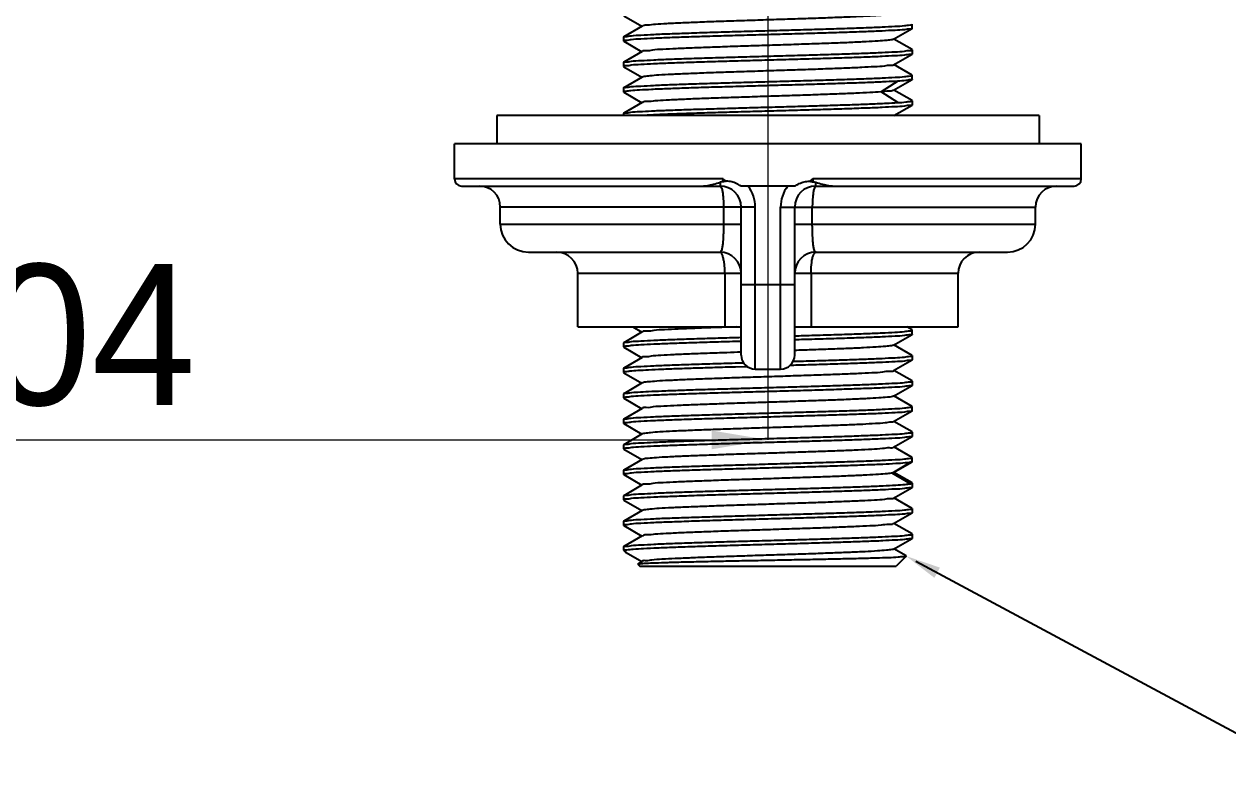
# Model space of a CAD drawing. Header units: millimetres. Extents: x 1091 to 1735, y 843 to 1297.
# Drawn here: x 1236 to 1321.4, y 1047 to 1101.2 of the extents above; entities that cross this region are included whole.
import ezdxf

# ---------------------------------------------------------------- set-up
doc = ezdxf.new("R2010")
doc.units = ezdxf.units.MM
doc.styles.add('Daelim Dimension', font='\x7f\x7f\x7f\x7f.TTF')
doc.dimstyles.new('DEFAULT', dxfattribs={"dimscale": 2, "dimtxt": 2, "dimasz": 2, "dimexe": 0, "dimexo": 2, "dimgap": 1, "dimtad": 1, "dimdec": 1, "dimzin": 9, "dimdsep": 46, "dimtxsty": 'Daelim Dimension', "dimcen": 0.5, "dimclrd": 252, "dimclre": 252, "dimclrt": 3, "dimadec": 1, "dimazin": 0, "dimtfac": 1, "dimtdec": 1, "dimtix": 1, "dimtmove": 0, "dimatfit": 3, "dimfxl": 0, "dimtolj": 1, "dimtzin": 1, "dimlwd": 9, "dimlwe": 9, "dimarcsym": 0})

# ---------------------------------------------------------------- blocks, each defined once
blk = doc.blocks.new('*D3')
at = {"color": 5, "lineweight": 9}
for p, q in [((1185.243, 1138.133), (1185.243, 1071.663)), ((1288.77, 1102.692), (1288.77, 1071.663)), ((1189.243, 1071.663), (1284.77, 1071.663))]:
    blk.add_line(p, q, dxfattribs=at)
at = {"color": 5}
for points in [[(1189.243, 1072.329), (1189.243, 1070.996), (1185.243, 1071.663)], [(1284.77, 1072.329), (1284.77, 1070.996), (1288.77, 1071.663)]]:
    blk.add_solid(points, dxfattribs=at)
at = {"layer": 'Defpoints', "color": 0}
for p in [(1185.243, 1142.133), (1288.77, 1106.692), (1288.77, 1071.663)]:
    blk.add_point(p, dxfattribs=at)
at = {"color": 7, "insert": (1237.007, 1079.07), "char_height": 10, "attachment_point": 5, "style": 'Daelim Dimension'}
blk.add_mtext('\\A1;104', dxfattribs=at)

msp = doc.modelspace()

# ---------------------------------------------------------------- linework, layer by layer
at = {"color": 9, "linetype": 'Continuous'}
for p, q in [((1278.533, 1101.775), (1279.824, 1101.029)), ((1279.852, 1101.045), (1278.533, 1100.282)), ((1299.02, 1101.173), (1299.008, 1101.187)), ((1299.02, 1100.884), (1299.02, 1101.173)), ((1278.52, 1100.268), (1278.533, 1100.282)), ((1278.52, 1100.268), (1278.52, 1099.979)), ((1297.688, 1100.107), (1299.008, 1100.87)), ((1299.008, 1099.377), (1297.716, 1100.123)), ((1299.02, 1100.884), (1299.008, 1100.87)), ((1278.52, 1099.979), (1278.532, 1099.965)), ((1278.532, 1099.965), (1279.824, 1099.218)), ((1279.852, 1099.234), (1278.532, 1098.472)), ((1299.02, 1099.363), (1299.008, 1099.377)), ((1299.02, 1099.363), (1299.02, 1099.074)), ((1278.52, 1098.458), (1278.532, 1098.472)), ((1278.52, 1098.458), (1278.52, 1098.169)), ((1297.689, 1098.298), (1299.008, 1099.06)), ((1299.02, 1099.074), (1299.008, 1099.06)), ((1278.52, 1098.169), (1278.532, 1098.155)), ((1278.532, 1098.156), (1279.824, 1097.409)), ((1299.008, 1097.567), (1297.717, 1098.314)), ((1299.02, 1097.553), (1299.008, 1097.567)), ((1299.02, 1097.264), (1299.02, 1097.553)), ((1278.52, 1096.648), (1278.533, 1096.662)), ((1279.852, 1097.425), (1278.533, 1096.662)), ((1297.983, 1097.134), (1296.799, 1096.373)), ((1297.688, 1096.487), (1299.008, 1097.25)), ((1299.02, 1097.264), (1299.008, 1097.25)), ((1278.52, 1096.648), (1278.52, 1096.359)), ((1278.52, 1096.359), (1278.532, 1096.345)), ((1278.532, 1096.346), (1279.824, 1095.599)), ((1297.983, 1095.612), (1296.799, 1096.373)), ((1299.008, 1095.757), (1297.716, 1096.503)), ((1279.852, 1095.615), (1278.533, 1094.852)), ((1297.708, 1094.689), (1299.008, 1095.44)), ((1299.02, 1095.743), (1299.008, 1095.757)), ((1299.02, 1095.454), (1299.008, 1095.44)), ((1299.02, 1095.743), (1299.02, 1095.454)), ((1278.52, 1094.838), (1278.533, 1094.852)), ((1278.52, 1094.838), (1278.52, 1094.689)), ((1279.167, 1079.689), (1279.824, 1079.309)), ((1286.548, 1079.689), (1285.711, 1079.66)), ((1299.008, 1079.467), (1298.625, 1079.689)), ((1279.852, 1079.325), (1278.533, 1078.562)), ((1297.688, 1078.387), (1299.008, 1079.15)), ((1299.02, 1079.453), (1299.008, 1079.467)), ((1299.02, 1079.164), (1299.008, 1079.15)), ((1299.02, 1079.164), (1299.02, 1079.453)), ((1278.52, 1078.548), (1278.533, 1078.562)), ((1278.52, 1078.548), (1278.52, 1078.259)), ((1278.52, 1078.259), (1278.533, 1078.245)), ((1278.533, 1078.245), (1279.824, 1077.498)), ((1299.008, 1077.657), (1297.716, 1078.403)), ((1279.852, 1077.514), (1278.532, 1076.752)), ((1297.689, 1076.578), (1299.008, 1077.34)), ((1299.02, 1077.643), (1299.008, 1077.657)), ((1299.02, 1077.354), (1299.008, 1077.34)), ((1299.02, 1077.643), (1299.02, 1077.354)), ((1278.52, 1076.738), (1278.532, 1076.752)), ((1278.52, 1076.738), (1278.52, 1076.449)), ((1278.52, 1076.449), (1278.533, 1076.435)), ((1278.533, 1076.435), (1279.824, 1075.688)), ((1287.321, 1076.861), (1286.465, 1076.836)), ((1287.87, 1076.689), (1289.67, 1076.689)), ((1299.008, 1075.847), (1297.717, 1076.594)), ((1279.852, 1075.705), (1278.532, 1074.941)), ((1297.689, 1074.768), (1299.008, 1075.53)), ((1299.02, 1075.833), (1299.008, 1075.847)), ((1299.02, 1075.544), (1299.008, 1075.53)), ((1299.02, 1075.833), (1299.02, 1075.544)), ((1278.52, 1074.928), (1278.532, 1074.942)), ((1278.52, 1074.928), (1278.52, 1074.639)), ((1278.52, 1074.639), (1278.532, 1074.625)), ((1278.532, 1074.626), (1279.824, 1073.879)), ((1299.008, 1074.037), (1297.717, 1074.784)), ((1279.852, 1073.895), (1278.533, 1073.132)), ((1297.688, 1072.957), (1299.008, 1073.72)), ((1299.02, 1074.023), (1299.008, 1074.037)), ((1299.02, 1073.734), (1299.008, 1073.72)), ((1299.02, 1073.734), (1299.02, 1074.023)), ((1278.52, 1073.118), (1278.533, 1073.132)), ((1278.52, 1073.118), (1278.52, 1072.829)), ((1278.52, 1072.829), (1278.533, 1072.815)), ((1278.533, 1072.815), (1279.824, 1072.068)), ((1299.008, 1072.227), (1297.716, 1072.974)), ((1279.852, 1072.085), (1278.532, 1071.322)), ((1297.689, 1071.148), (1299.008, 1071.91)), ((1299.02, 1072.213), (1299.008, 1072.227)), ((1299.02, 1071.924), (1299.008, 1071.91)), ((1299.02, 1072.213), (1299.02, 1071.924)), ((1278.52, 1071.308), (1278.532, 1071.322)), ((1278.52, 1071.308), (1278.52, 1071.019)), ((1278.52, 1071.019), (1278.532, 1071.005)), ((1299.008, 1070.417), (1297.717, 1071.163)), ((1278.532, 1071.006), (1279.824, 1070.259)), ((1279.852, 1070.275), (1278.532, 1069.512)), ((1299.02, 1070.403), (1299.008, 1070.417)), ((1299.02, 1070.114), (1299.02, 1070.403)), ((1278.52, 1069.498), (1278.532, 1069.512)), ((1278.52, 1069.498), (1278.52, 1069.209)), ((1297.601, 1069.31), (1298.903, 1070.071)), ((1297.689, 1069.338), (1297.601, 1069.31)), ((1298.903, 1068.549), (1297.601, 1069.31)), ((1297.688, 1069.337), (1299.008, 1070.101)), ((1299.008, 1068.607), (1297.716, 1069.354)), ((1299.02, 1070.114), (1299.008, 1070.1)), ((1278.52, 1069.209), (1278.532, 1069.195)), ((1278.532, 1069.195), (1279.824, 1068.449)), ((1279.852, 1068.465), (1278.533, 1067.702)), ((1299.02, 1068.593), (1299.008, 1068.607)), ((1299.02, 1068.593), (1299.02, 1068.304)), ((1278.52, 1067.688), (1278.533, 1067.702)), ((1278.52, 1067.688), (1278.52, 1067.399)), ((1297.689, 1067.528), (1299.008, 1068.29)), ((1299.02, 1068.304), (1299.008, 1068.29)), ((1278.52, 1067.399), (1278.533, 1067.385)), ((1278.533, 1067.385), (1279.824, 1066.639)), ((1299.008, 1066.797), (1297.716, 1067.544)), ((1299.02, 1066.783), (1299.008, 1066.797)), ((1299.02, 1066.783), (1299.02, 1066.494)), ((1278.52, 1065.878), (1278.532, 1065.892)), ((1279.852, 1066.655), (1278.532, 1065.892)), ((1297.689, 1065.717), (1299.008, 1066.48)), ((1299.02, 1066.494), (1299.008, 1066.48)), ((1278.52, 1065.878), (1278.52, 1065.589)), ((1278.52, 1065.589), (1278.532, 1065.575)), ((1278.532, 1065.576), (1279.824, 1064.829)), ((1299.008, 1064.987), (1297.717, 1065.733)), ((1279.852, 1064.844), (1278.532, 1064.082)), ((1297.688, 1063.907), (1299.008, 1064.67)), ((1299.02, 1064.973), (1299.008, 1064.987)), ((1299.02, 1064.684), (1299.008, 1064.67)), ((1299.02, 1064.973), (1299.02, 1064.684)), ((1278.52, 1064.068), (1278.532, 1064.082)), ((1278.52, 1064.068), (1278.52, 1063.839)), ((1278.737, 1063.839), (1278.52, 1063.839)), ((1278.52, 1063.839), (1278.661, 1063.698)), ((1278.661, 1063.698), (1278.707, 1063.664)), ((1278.707, 1063.664), (1279.824, 1063.018)), ((1298.588, 1063.419), (1297.717, 1063.924)), ((1298.592, 1063.41), (1297.87, 1062.689)), ((1298.592, 1063.41), (1298.588, 1063.419)), ((1279.523, 1062.836), (1279.526, 1062.846)), ((1279.523, 1062.836), (1279.67, 1062.689)), ((1279.852, 1063.035), (1279.526, 1062.846)), ((1279.67, 1062.689), (1297.87, 1062.689))]:
    msp.add_line(p, q, dxfattribs=at)
at = {"color": 7, "linetype": 'Continuous'}
for p, q in [((1308.02, 1094.689), (1269.52, 1094.689)), ((1269.52, 1094.689), (1269.52, 1092.689)), ((1308.02, 1094.689), (1308.02, 1092.689)), ((1266.52, 1090.189), (1266.52, 1092.689)), ((1311.02, 1092.689), (1266.521, 1092.689)), ((1311.02, 1090.189), (1311.02, 1092.689)), ((1285.585, 1090.188), (1266.52, 1090.189)), ((1285.37, 1089.956), (1285.37, 1089.689)), ((1311.02, 1090.189), (1291.955, 1090.189)), ((1292.17, 1089.689), (1292.17, 1089.956)), ((1267.02, 1089.689), (1285.37, 1089.689)), ((1290.67, 1089.689), (1286.87, 1089.689)), ((1286.87, 1089.689), (1286.87, 1089.666)), ((1290.67, 1089.666), (1290.67, 1089.689)), ((1292.17, 1089.689), (1310.52, 1089.689)), ((1287.87, 1088.189), (1269.77, 1088.189)), ((1269.77, 1086.989), (1269.77, 1088.189)), ((1285.619, 1088.189), (1285.619, 1086.989)), ((1286.87, 1077.689), (1286.87, 1088.189)), ((1287.87, 1076.689), (1287.87, 1088.189)), ((1289.67, 1088.189), (1307.77, 1088.189)), ((1289.67, 1076.689), (1289.67, 1088.189)), ((1290.67, 1077.689), (1290.67, 1088.189)), ((1291.922, 1086.989), (1291.922, 1088.189)), ((1307.77, 1086.989), (1307.77, 1088.189)), ((1269.77, 1086.989), (1286.87, 1086.989)), ((1290.67, 1086.989), (1307.77, 1086.989)), ((1271.771, 1084.989), (1285.37, 1084.989)), ((1292.17, 1084.989), (1305.77, 1084.989)), ((1275.27, 1083.489), (1286.87, 1083.489)), ((1275.27, 1079.689), (1275.27, 1083.489)), ((1285.71, 1083.489), (1285.71, 1079.689)), ((1290.67, 1083.489), (1302.27, 1083.489)), ((1291.83, 1083.489), (1291.83, 1079.689)), ((1302.27, 1079.689), (1302.27, 1083.489)), ((1286.87, 1082.689), (1290.67, 1082.689)), ((1275.27, 1079.689), (1286.87, 1079.689)), ((1290.67, 1079.689), (1302.27, 1079.689))]:
    msp.add_line(p, q, dxfattribs=at)
at = {"color": 5, "ltscale": 25.4}
msp.add_lwpolyline([(1299.263, 1063.042), (1329.131, 1047.022), (1406.907, 1047.022)], dxfattribs=at)
at = {"color": 9, "linetype": 'Continuous'}
for centre, radius, start, end in [((1278.566, 1099.979), 0.0459, 176.77744, 180.02436), ((1298.974, 1099.363), 0.0459, 356.7803, 0.02487), ((1278.566, 1098.169), 0.0458, 176.77247, 180.02443), ((1298.981, 1095.743), 0.0394, 356.13444, 0.034), ((1278.566, 1078.259), 0.0459, 176.72621, 180.02513), ((1287.87, 1077.689), 1, 180, 270), ((1289.67, 1077.689), 1, 270, 0), ((1298.974, 1077.643), 0.0459, 356.75013, 0.02539), ((1298.975, 1075.833), 0.0454, 356.77777, 0.02432), ((1278.566, 1074.639), 0.0458, 176.82836, 180.0236), ((1278.566, 1072.829), 0.046, 176.6771, 180.02588), ((1298.974, 1072.213), 0.0462, 356.71003, 0.02606), ((1278.567, 1071.019), 0.0464, 176.89144, 180.02277), ((1278.566, 1067.399), 0.0459, 176.67027, 180.02597), ((1298.974, 1066.783), 0.0459, 356.77286, 0.02493), ((1278.566, 1065.589), 0.046, 176.81246, 180.02386), ((1298.974, 1064.973), 0.0465, 356.74567, 0.02552), ((1298.527, 1063.475), 0.0921, 314.10898, 315.00062)]:
    msp.add_arc(centre, radius, start, end, dxfattribs=at)
at = {"color": 7, "linetype": 'Continuous'}
for centre, radius, start, end in [((1267.02, 1090.189), 0.5, 180, 270), ((1310.52, 1090.189), 0.5, 270, 0), ((1268.27, 1088.189), 1.5, 0, 90), ((1285.37, 1088.189), 1.5, 0, 90), ((1285.746, 1088.128), 1.905, 53.81889, 54.17031), ((1285.37, 1088.189), 2.5, 0, 36.8699), ((1292.17, 1088.189), 2.5, 143.1301, 180), ((1292.17, 1088.189), 1.5, 90, 180), ((1291.795, 1088.128), 1.905, 125.83016, 126.18111), ((1309.27, 1088.189), 1.5, 90, 180), ((1271.77, 1086.989), 2, 180, 270), ((1305.77, 1086.989), 2, 270, 0), ((1273.77, 1083.489), 1.5, 0, 90), ((1285.37, 1083.489), 1.5, 0, 90), ((1292.17, 1083.489), 1.5, 90, 180), ((1303.77, 1083.489), 1.5, 90, 180)]:
    msp.add_arc(centre, radius, start, end, dxfattribs=at)
at = {"color": 9, "linetype": 'Continuous'}
for points, start_tangent, end_tangent in [([(1297.672, 1101.928), (1297.654, 1101.904), (1297.363, 1101.854), (1296.817, 1101.804), (1296.034, 1101.755), (1295.04, 1101.705), (1293.86, 1101.656), (1292.536, 1101.606), (1291.094, 1101.557), (1289.581, 1101.507), (1288.046, 1101.458), (1286.536, 1101.408), (1285.102, 1101.359), (1283.769, 1101.31), (1282.579, 1101.26), (1281.572, 1101.211), (1280.777, 1101.162), (1280.216, 1101.113), (1279.903, 1101.063), (1279.864, 1101.033)], (-0.51622, -0.856456), (-0.713786, -0.700364)), ([(1278.525, 1100.286), (1278.659, 1100.315), (1279.074, 1100.363), (1279.75, 1100.41), (1280.662, 1100.458), (1281.809, 1100.505), (1283.159, 1100.553), (1284.652, 1100.601), (1286.241, 1100.649), (1287.912, 1100.696), (1289.617, 1100.744), (1291.29, 1100.792), (1292.887, 1100.839), (1294.391, 1100.888), (1295.736, 1100.936), (1296.875, 1100.983), (1297.79, 1101.03), (1298.468, 1101.078), (1298.882, 1101.126), (1299.02, 1101.173)], (0.500297, 0.865854), (-0.000005, 1)), ([(1299.016, 1100.866), (1298.882, 1100.837), (1298.469, 1100.789), (1297.793, 1100.742), (1296.881, 1100.695), (1295.743, 1100.647), (1294.395, 1100.599), (1292.894, 1100.551), (1291.302, 1100.504), (1289.629, 1100.456), (1287.92, 1100.408), (1286.245, 1100.36), (1284.652, 1100.313), (1283.149, 1100.264), (1281.799, 1100.216), (1280.659, 1100.169), (1279.745, 1100.121), (1279.071, 1100.074), (1278.658, 1100.026), (1278.52, 1099.982)], (-0.504013, -0.863696), (-0.056635, -0.998395)), ([(1297.687, 1100.111), (1297.581, 1100.076), (1297.204, 1100.027), (1296.587, 1099.978), (1295.735, 1099.929), (1294.678, 1099.879), (1293.445, 1099.83), (1292.075, 1099.78), (1290.608, 1099.731), (1289.09, 1099.681), (1287.566, 1099.632), (1286.079, 1099.583), (1284.67, 1099.534), (1283.388, 1099.485), (1282.257, 1099.436), (1281.305, 1099.386), (1280.574, 1099.336), (1280.087, 1099.287), (1279.858, 1099.238), (1279.858, 1099.236)], (-0.876885, -0.4807), (0.245893, -0.969297)), ([(1278.525, 1098.476), (1278.659, 1098.505), (1279.072, 1098.553), (1279.747, 1098.6), (1280.658, 1098.647), (1281.799, 1098.695), (1283.147, 1098.743), (1284.647, 1098.791), (1286.238, 1098.838), (1287.911, 1098.886), (1289.619, 1098.934), (1291.294, 1098.982), (1292.889, 1099.029), (1294.392, 1099.078), (1295.741, 1099.126), (1296.88, 1099.173), (1297.794, 1099.22), (1298.47, 1099.268), (1298.883, 1099.316), (1299.02, 1099.36)], (0.486737, 0.873548), (0.056585, 0.998398)), ([(1299.016, 1099.056), (1298.882, 1099.027), (1298.468, 1098.979), (1297.793, 1098.932), (1296.88, 1098.885), (1295.738, 1098.837), (1294.392, 1098.789), (1292.895, 1098.741), (1291.303, 1098.694), (1289.625, 1098.646), (1287.915, 1098.598), (1286.245, 1098.55), (1284.65, 1098.503), (1283.147, 1098.454), (1281.796, 1098.406), (1280.655, 1098.359), (1279.743, 1098.311), (1279.069, 1098.264), (1278.658, 1098.216), (1278.52, 1098.172)], (-0.486213, -0.87384), (-0.056723, -0.99839)), ([(1278.525, 1096.666), (1278.658, 1096.695), (1279.07, 1096.743), (1279.744, 1096.79), (1280.655, 1096.837), (1281.792, 1096.885), (1283.14, 1096.933), (1284.641, 1096.981), (1286.234, 1097.028), (1287.905, 1097.076), (1289.615, 1097.124), (1291.295, 1097.172), (1292.889, 1097.219), (1294.39, 1097.268), (1295.739, 1097.316), (1296.881, 1097.363), (1297.794, 1097.411), (1298.469, 1097.458), (1298.882, 1097.505), (1299.02, 1097.553)], (0.505333, 0.862924), (-0.000002, 1)), ([(1297.693, 1098.299), (1297.492, 1098.251), (1297.038, 1098.202), (1296.342, 1098.153), (1295.428, 1098.103), (1294.311, 1098.054), (1293.03, 1098.004), (1291.622, 1097.955), (1290.136, 1097.905), (1288.616, 1097.856), (1287.088, 1097.806), (1285.608, 1097.757), (1284.224, 1097.707), (1282.976, 1097.658), (1281.899, 1097.608), (1281.026, 1097.559), (1280.38, 1097.509), (1279.978, 1097.46), (1279.852, 1097.425)], (0.399647, -0.916669), (-0.882254, -0.470774)), ([(1297.983, 1097.134), (1297.163, 1097.088), (1296.137, 1097.043), (1294.917, 1096.997), (1293.559, 1096.952), (1292.075, 1096.906), (1290.503, 1096.861), (1288.888, 1096.815), (1287.27, 1096.769), (1285.7, 1096.724), (1284.197, 1096.678), (1282.807, 1096.633), (1281.559, 1096.587), (1280.502, 1096.541), (1279.656, 1096.496), (1279.028, 1096.45), (1278.648, 1096.405), (1278.52, 1096.359)], (-0.99799, -0.063375), (0, -1)), ([(1299.015, 1097.245), (1298.903, 1097.221), (1298.555, 1097.177), (1297.983, 1097.134)], (-0.591545, -0.806272), (-0.997912, -0.064594)), ([(1296.799, 1096.373), (1296.013, 1096.323), (1295.013, 1096.274), (1293.832, 1096.225), (1292.511, 1096.176), (1291.068, 1096.126), (1289.558, 1096.077), (1288.024, 1096.027), (1286.517, 1095.978), (1285.079, 1095.928), (1283.738, 1095.879), (1282.546, 1095.829), (1281.541, 1095.779), (1280.752, 1095.73), (1280.2, 1095.681), (1279.897, 1095.632), (1279.866, 1095.603)], (-0.99731, -0.073306), (-0.653318, -0.757084)), ([(1297.673, 1096.498), (1297.65, 1096.472), (1297.352, 1096.423), (1296.799, 1096.373)], (-0.580835, -0.814021), (-0.997299, -0.073445)), ([(1278.526, 1094.857), (1278.647, 1094.883), (1279.026, 1094.929), (1279.652, 1094.975), (1280.499, 1095.02), (1281.553, 1095.065), (1282.799, 1095.111), (1284.192, 1095.157), (1285.7, 1095.203), (1287.27, 1095.248), (1288.879, 1095.293), (1290.499, 1095.339), (1292.071, 1095.385), (1293.559, 1095.43), (1294.919, 1095.476), (1296.137, 1095.521), (1297.164, 1095.567), (1297.983, 1095.612)], (0.550445, 0.834871), (0.997912, 0.064594)), ([(1299.016, 1095.436), (1298.882, 1095.407), (1298.469, 1095.359), (1297.795, 1095.312), (1296.881, 1095.265), (1295.738, 1095.217), (1294.392, 1095.169), (1292.896, 1095.121), (1291.301, 1095.074), (1289.619, 1095.026), (1287.919, 1094.978), (1286.242, 1094.93), (1284.647, 1094.882), (1283.149, 1094.834), (1281.801, 1094.786), (1280.657, 1094.739), (1279.745, 1094.691), (1279.703, 1094.69)], (-0.500067, -0.865987), (-0.999113, -0.042106)), ([(1297.983, 1095.612), (1298.555, 1095.656), (1298.903, 1095.7), (1299.02, 1095.74)], (0.99799, 0.063375), (0.067988, 0.997686)), ([(1285.711, 1079.66), (1284.888, 1079.632), (1283.571, 1079.582), (1282.406, 1079.533), (1281.428, 1079.483), (1280.666, 1079.434), (1280.144, 1079.384), (1279.875, 1079.335), (1279.87, 1079.32)], (-0.999416, -0.034181), (-0.264208, -0.964466)), ([(1278.525, 1078.566), (1278.659, 1078.595), (1279.074, 1078.643), (1279.75, 1078.69), (1280.663, 1078.738), (1281.811, 1078.785), (1283.161, 1078.834), (1284.652, 1078.881), (1286.242, 1078.929), (1286.87, 1078.947)], (0.500936, 0.865485), (0.999591, 0.028589)), ([(1290.67, 1079.054), (1291.29, 1079.072), (1292.887, 1079.119), (1294.39, 1079.168), (1295.736, 1079.216), (1296.874, 1079.263), (1297.79, 1079.31), (1298.468, 1079.358), (1298.882, 1079.406), (1299.02, 1079.453)], (0.999591, 0.028589), (-0.000003, 1)), ([(1299.016, 1079.146), (1298.882, 1079.117), (1298.468, 1079.069), (1297.793, 1079.022), (1296.881, 1078.975), (1295.742, 1078.927), (1294.395, 1078.879), (1292.894, 1078.831), (1291.301, 1078.784), (1290.67, 1078.765)], (-0.503436, -0.864032), (-0.999591, -0.028589)), ([(1286.87, 1078.658), (1286.245, 1078.64), (1284.652, 1078.593), (1283.15, 1078.545), (1281.8, 1078.496), (1280.659, 1078.449), (1279.745, 1078.401), (1279.071, 1078.354), (1278.658, 1078.307), (1278.52, 1078.262)], (-0.999591, -0.028589), (-0.057541, -0.998343)), ([(1286.87, 1077.889), (1285.857, 1077.855), (1284.465, 1077.806), (1283.19, 1077.757), (1282.078, 1077.707), (1281.164, 1077.658), (1280.476, 1077.608), (1280.034, 1077.559), (1279.843, 1077.512)], (-0.999455, -0.032996), (0.262283, -0.964991)), ([(1297.691, 1078.383), (1297.541, 1078.349), (1297.121, 1078.299), (1296.454, 1078.249), (1295.559, 1078.2), (1294.469, 1078.15), (1293.216, 1078.101), (1291.837, 1078.052), (1290.67, 1078.013)], (-0.85929, -0.511489), (-0.999456, -0.032977)), ([(1278.525, 1076.756), (1278.659, 1076.785), (1279.072, 1076.833), (1279.747, 1076.88), (1280.658, 1076.927), (1281.799, 1076.975), (1283.148, 1077.023), (1284.648, 1077.071), (1286.238, 1077.118), (1287.041, 1077.142)], (0.48735, 0.873207), (0.999594, 0.028497)), ([(1299.016, 1077.336), (1298.885, 1077.307), (1298.475, 1077.26), (1297.805, 1077.213), (1296.907, 1077.166), (1295.788, 1077.119), (1294.47, 1077.072), (1293.005, 1077.024), (1291.44, 1076.978), (1290.331, 1076.946)], (-0.496599, -0.86798), (-0.999596, -0.028421)), ([(1290.558, 1077.241), (1291.293, 1077.262), (1292.889, 1077.309), (1294.392, 1077.358), (1295.741, 1077.406), (1296.879, 1077.453), (1297.793, 1077.5), (1298.469, 1077.548), (1298.883, 1077.596), (1299.02, 1077.64)], (0.999593, 0.028528), (0.057118, 0.998367)), ([(1286.465, 1076.836), (1285.005, 1076.793), (1283.627, 1076.75), (1282.365, 1076.707), (1281.237, 1076.664), (1280.292, 1076.621), (1279.532, 1076.578), (1278.975, 1076.535), (1278.635, 1076.492), (1278.52, 1076.449)], (-0.999592, -0.028557), (0, -1)), ([(1297.673, 1076.578), (1297.673, 1076.57), (1297.416, 1076.52), (1296.908, 1076.471), (1296.159, 1076.422), (1295.191, 1076.372), (1294.036, 1076.323), (1292.727, 1076.273), (1291.316, 1076.224), (1289.822, 1076.175), (1288.288, 1076.126), (1286.761, 1076.076)], (-0.031252, -0.999512), (-0.999453, -0.033077)), ([(1299.016, 1075.526), (1298.881, 1075.497), (1298.465, 1075.449), (1297.79, 1075.402), (1296.874, 1075.354), (1295.729, 1075.307), (1294.382, 1075.259), (1292.887, 1075.211), (1291.294, 1075.163), (1289.612, 1075.115), (1287.907, 1075.067), (1286.237, 1075.02), (1284.641, 1074.972), (1283.141, 1074.924), (1281.793, 1074.876), (1280.651, 1074.828), (1279.741, 1074.781), (1279.067, 1074.734), (1278.658, 1074.686), (1278.52, 1074.642)], (-0.485889, -0.87402), (-0.055735, -0.998446)), ([(1278.526, 1074.946), (1278.635, 1074.971), (1278.976, 1075.014), (1279.533, 1075.057), (1280.295, 1075.1), (1281.241, 1075.143), (1282.367, 1075.186), (1283.632, 1075.229), (1285.009, 1075.272), (1286.465, 1075.315)], (0.587801, 0.809006), (0.999576, 0.029108)), ([(1286.761, 1076.076), (1285.305, 1076.026), (1283.949, 1075.977), (1282.738, 1075.928), (1281.708, 1075.878), (1280.877, 1075.829), (1280.278, 1075.779), (1279.93, 1075.73), (1279.858, 1075.696)], (-0.999453, -0.033084), (-0.833425, -0.552632)), ([(1286.465, 1075.315), (1288.11, 1075.362), (1289.792, 1075.409), (1291.441, 1075.456), (1293.006, 1075.503), (1294.471, 1075.55), (1295.789, 1075.598), (1296.908, 1075.645), (1297.805, 1075.691), (1298.474, 1075.738), (1298.884, 1075.786), (1299.02, 1075.83)], (0.999592, 0.028557), (0.056628, 0.998395)), ([(1297.684, 1074.776), (1297.607, 1074.741), (1297.253, 1074.692), (1296.651, 1074.642), (1295.816, 1074.593), (1294.779, 1074.544), (1293.558, 1074.494), (1292.194, 1074.444), (1290.731, 1074.395), (1289.214, 1074.345), (1287.695, 1074.296), (1286.201, 1074.247), (1284.778, 1074.198), (1283.474, 1074.148), (1282.328, 1074.099), (1281.37, 1074.05), (1280.628, 1074.001), (1280.122, 1073.951), (1279.867, 1073.902), (1279.867, 1073.895)], (-0.840397, -0.541971), (-0.015214, -0.999884)), ([(1299.016, 1073.716), (1298.882, 1073.687), (1298.468, 1073.639), (1297.794, 1073.592), (1296.879, 1073.545), (1295.736, 1073.497), (1294.39, 1073.449), (1292.894, 1073.401), (1291.3, 1073.354), (1289.618, 1073.306), (1287.917, 1073.258), (1286.241, 1073.21), (1284.646, 1073.162), (1283.148, 1073.114), (1281.8, 1073.066), (1280.656, 1073.019), (1279.744, 1072.971), (1279.071, 1072.924), (1278.659, 1072.877), (1278.52, 1072.832)], (-0.49732, -0.867567), (-0.05841, -0.998293)), ([(1278.525, 1073.136), (1278.658, 1073.165), (1279.067, 1073.212), (1279.739, 1073.26), (1280.649, 1073.307), (1281.785, 1073.354), (1283.13, 1073.403), (1284.63, 1073.451), (1286.227, 1073.498), (1287.902, 1073.546), (1289.608, 1073.594), (1291.289, 1073.642), (1292.884, 1073.689), (1294.382, 1073.737), (1295.731, 1073.785), (1296.877, 1073.833), (1297.792, 1073.88), (1298.466, 1073.928), (1298.881, 1073.975), (1299.02, 1074.023)], (0.504929, 0.863161), (0, 1)), ([(1297.696, 1072.951), (1297.52, 1072.915), (1297.085, 1072.866), (1296.406, 1072.816), (1295.5, 1072.767), (1294.397, 1072.717), (1293.129, 1072.668), (1291.735, 1072.619), (1290.257, 1072.569), (1288.739, 1072.52), (1287.221, 1072.471), (1285.756, 1072.422), (1284.373, 1072.373), (1283.106, 1072.323), (1282.004, 1072.274), (1281.104, 1072.224), (1280.438, 1072.175), (1280.013, 1072.126), (1279.847, 1072.091)], (-0.666481, -0.745522), (-0.804063, -0.594544)), ([(1299.016, 1071.906), (1298.883, 1071.877), (1298.473, 1071.83), (1297.801, 1071.782), (1296.891, 1071.735), (1295.754, 1071.688), (1294.408, 1071.639), (1292.909, 1071.591), (1291.312, 1071.544), (1289.635, 1071.496), (1287.931, 1071.448), (1286.25, 1071.4), (1284.656, 1071.353), (1283.158, 1071.305), (1281.81, 1071.257), (1280.663, 1071.209), (1279.749, 1071.162), (1279.075, 1071.114), (1278.66, 1071.067), (1278.52, 1071.022)], (-0.495799, -0.868437), (-0.054621, -0.998507)), ([(1278.525, 1071.326), (1278.658, 1071.355), (1279.07, 1071.403), (1279.743, 1071.45), (1280.656, 1071.497), (1281.796, 1071.545), (1283.142, 1071.593), (1284.639, 1071.641), (1286.235, 1071.688), (1287.916, 1071.736), (1289.617, 1071.784), (1291.295, 1071.832), (1292.89, 1071.88), (1294.387, 1071.927), (1295.735, 1071.976), (1296.881, 1072.023), (1297.794, 1072.071), (1298.468, 1072.118), (1298.881, 1072.165), (1299.02, 1072.21)], (0.493906, 0.869515), (0.057828, 0.998327)), ([(1297.672, 1071.15), (1297.67, 1071.139), (1297.41, 1071.09), (1296.9, 1071.041), (1296.146, 1070.991), (1295.175, 1070.941), (1294.015, 1070.892), (1292.703, 1070.842), (1291.284, 1070.793), (1289.778, 1070.744), (1288.24, 1070.694), (1286.721, 1070.644), (1285.265, 1070.595), (1283.912, 1070.545), (1282.704, 1070.496), (1281.674, 1070.447), (1280.848, 1070.397), (1280.258, 1070.347), (1279.92, 1070.298), (1279.859, 1070.265)], (-0.12649, -0.991968), (-0.80453, -0.593911)), ([(1278.525, 1069.516), (1278.659, 1069.545), (1279.075, 1069.593), (1279.75, 1069.64), (1280.666, 1069.688), (1281.811, 1069.735), (1283.158, 1069.783), (1284.653, 1069.831), (1286.246, 1069.879), (1287.928, 1069.927), (1289.631, 1069.975), (1291.304, 1070.022), (1292.899, 1070.07), (1294.399, 1070.118), (1295.747, 1070.166), (1296.889, 1070.214), (1297.799, 1070.261), (1298.473, 1070.308), (1298.883, 1070.356), (1299.02, 1070.403)], (0.493922, 0.869506), (-0.000001, 1)), ([(1298.903, 1070.071), (1298.508, 1070.023), (1297.842, 1069.975), (1296.935, 1069.927), (1295.806, 1069.88), (1294.464, 1069.831), (1292.969, 1069.783), (1291.38, 1069.736), (1289.718, 1069.688), (1288.005, 1069.64), (1286.313, 1069.592), (1284.706, 1069.544), (1283.199, 1069.496), (1281.842, 1069.448), (1280.689, 1069.4), (1279.764, 1069.353), (1279.08, 1069.305), (1278.66, 1069.257), (1278.52, 1069.209)], (-0.983353, -0.181703), (0, -1)), ([(1297.601, 1069.31), (1297.241, 1069.261), (1296.632, 1069.211), (1295.794, 1069.162), (1294.756, 1069.113), (1293.532, 1069.063), (1292.169, 1069.014), (1290.704, 1068.964), (1289.189, 1068.915), (1287.664, 1068.865), (1286.158, 1068.816), (1284.73, 1068.766), (1283.426, 1068.716), (1282.284, 1068.667), (1281.334, 1068.618), (1280.601, 1068.569), (1280.107, 1068.519), (1279.863, 1068.47), (1279.863, 1068.466)], (-0.977984, -0.208678), (0.106344, -0.994329)), ([(1299.008, 1070.1), (1299.007, 1070.1), (1298.968, 1070.085), (1298.903, 1070.071)], (-0.866095, -0.499879), (-0.982728, -0.185054)), ([(1278.525, 1067.706), (1278.66, 1067.736), (1279.08, 1067.784), (1279.765, 1067.831), (1280.691, 1067.879), (1281.842, 1067.927), (1283.197, 1067.975), (1284.702, 1068.023), (1286.311, 1068.071), (1288.005, 1068.119), (1289.72, 1068.167), (1291.385, 1068.215), (1292.979, 1068.262), (1294.475, 1068.31), (1295.817, 1068.359), (1296.943, 1068.406), (1297.845, 1068.454), (1298.508, 1068.501), (1298.903, 1068.549)], (0.494805, 0.869004), (0.982749, 0.184947)), ([(1298.903, 1068.549), (1298.968, 1068.564), (1299.007, 1068.578), (1299.02, 1068.593)], (0.983361, 0.181664), (-0.000001, 1)), ([(1299.016, 1068.286), (1298.882, 1068.257), (1298.469, 1068.209), (1297.795, 1068.162), (1296.883, 1068.115), (1295.744, 1068.067), (1294.397, 1068.019), (1292.896, 1067.971), (1291.305, 1067.924), (1289.632, 1067.876), (1287.922, 1067.828), (1286.246, 1067.78), (1284.651, 1067.733), (1283.148, 1067.684), (1281.799, 1067.636), (1280.659, 1067.589), (1279.745, 1067.541), (1279.071, 1067.494), (1278.658, 1067.446), (1278.52, 1067.402)], (-0.497185, -0.867644), (-0.05853, -0.998286)), ([(1278.525, 1065.896), (1278.659, 1065.925), (1279.072, 1065.973), (1279.747, 1066.02), (1280.658, 1066.067), (1281.798, 1066.115), (1283.145, 1066.163), (1284.644, 1066.211), (1286.235, 1066.258), (1287.91, 1066.306), (1289.619, 1066.354), (1291.294, 1066.402), (1292.888, 1066.449), (1294.392, 1066.498), (1295.743, 1066.546), (1296.883, 1066.593), (1297.796, 1066.641), (1298.47, 1066.688), (1298.883, 1066.736), (1299.02, 1066.78)], (0.490954, 0.871186), (0.056716, 0.99839)), ([(1297.695, 1067.53), (1297.496, 1067.481), (1297.038, 1067.432), (1296.339, 1067.382), (1295.42, 1067.333), (1294.311, 1067.284), (1293.04, 1067.235), (1291.643, 1067.185), (1290.159, 1067.136), (1288.635, 1067.087), (1287.118, 1067.038), (1285.64, 1066.988), (1284.253, 1066.938), (1283, 1066.889), (1281.92, 1066.839), (1281.045, 1066.79), (1280.39, 1066.74), (1279.984, 1066.691), (1279.851, 1066.656)], (0.395445, -0.91849), (-0.879539, -0.475828)), ([(1299.016, 1066.476), (1298.882, 1066.447), (1298.468, 1066.399), (1297.793, 1066.352), (1296.881, 1066.305), (1295.736, 1066.257), (1294.386, 1066.209), (1292.891, 1066.161), (1291.302, 1066.114), (1289.63, 1066.066), (1287.923, 1066.018), (1286.25, 1065.97), (1284.653, 1065.923), (1283.149, 1065.874), (1281.802, 1065.826), (1280.665, 1065.779), (1279.749, 1065.732), (1279.072, 1065.684), (1278.658, 1065.636), (1278.52, 1065.592)], (-0.486851, -0.873485), (-0.056016, -0.99843)), ([(1297.673, 1065.729), (1297.65, 1065.702), (1297.351, 1065.653), (1296.799, 1065.603), (1296.009, 1065.553), (1295.013, 1065.504), (1293.833, 1065.455), (1292.494, 1065.405), (1291.044, 1065.355), (1289.534, 1065.306), (1288.005, 1065.256), (1286.498, 1065.207), (1285.061, 1065.158), (1283.725, 1065.108), (1282.537, 1065.059), (1281.535, 1065.009), (1280.748, 1064.96), (1280.2, 1064.911), (1279.896, 1064.862), (1279.866, 1064.833)], (-0.583648, -0.812007), (-0.643642, -0.765327)), ([(1278.525, 1064.086), (1278.66, 1064.115), (1279.077, 1064.163), (1279.757, 1064.211), (1280.675, 1064.258), (1281.828, 1064.306), (1283.171, 1064.354), (1284.661, 1064.402), (1286.263, 1064.449), (1287.94, 1064.497), (1289.635, 1064.545), (1291.303, 1064.592), (1292.9, 1064.64), (1294.386, 1064.687), (1295.722, 1064.735), (1296.873, 1064.783), (1297.788, 1064.83), (1298.465, 1064.878), (1298.88, 1064.925), (1299.02, 1064.97)], (0.482074, 0.87613), (0.057199, 0.998363)), ([(1299.016, 1064.666), (1298.884, 1064.637), (1298.479, 1064.59), (1297.818, 1064.543), (1296.925, 1064.497), (1295.805, 1064.45), (1294.488, 1064.402), (1293.028, 1064.355), (1291.463, 1064.308), (1289.812, 1064.261), (1288.13, 1064.214), (1286.477, 1064.167), (1284.895, 1064.12), (1283.409, 1064.073), (1282.061, 1064.026), (1280.901, 1063.98), (1279.944, 1063.933), (1279.212, 1063.886), (1278.737, 1063.839)], (-0.511446, -0.859316), (-0.990832, -0.135098)), ([(1278.737, 1063.839), (1278.663, 1063.792), (1278.638, 1063.745), (1278.661, 1063.698)], (-0.904489, -0.426497), (0.707107, -0.707107)), ([(1297.688, 1063.908), (1297.571, 1063.874), (1297.183, 1063.825), (1296.544, 1063.775), (1295.674, 1063.726), (1294.602, 1063.676), (1293.367, 1063.627), (1292.007, 1063.578), (1290.543, 1063.529), (1289.022, 1063.479), (1287.493, 1063.43), (1286.002, 1063.38), (1284.593, 1063.331), (1283.308, 1063.282), (1282.182, 1063.232), (1281.249, 1063.183), (1280.536, 1063.133), (1280.067, 1063.084), (1279.852, 1063.035)], (-0.882094, -0.471074), (0.373933, -0.927456)), ([(1281.771, 1062.97), (1282.449, 1062.989), (1283.673, 1063.019), (1285.049, 1063.049), (1286.534, 1063.08), (1288.078, 1063.11), (1289.655, 1063.14), (1291.219, 1063.171), (1292.706, 1063.2), (1294.094, 1063.23), (1295.36, 1063.26), (1296.465, 1063.291), (1297.346, 1063.32), (1298.007, 1063.35), (1298.428, 1063.38), (1298.591, 1063.409)], (0.999552, 0.02993), (0.718021, 0.696022)), ([(1279.521, 1062.852), (1279.621, 1062.867)], (0.807051, 0.590482), (0.998441, 0.055814)), ([(1279.621, 1062.867), (1279.978, 1062.898), (1280.583, 1062.928), (1281.409, 1062.958), (1281.771, 1062.97)], (0.998441, 0.055814), (0.999552, 0.02993))]:
    msp.add_spline(points, degree=3, dxfattribs=dict(at, start_tangent=start_tangent, end_tangent=end_tangent))
at = {"color": 7, "linetype": 'Continuous'}
for points, start_tangent, end_tangent in [([(1284.134, 1089.689), (1284.492, 1089.724), (1284.902, 1089.821), (1285.37, 1089.956)], (1, 0), (0.961777, 0.273832)), ([(1285.569, 1089.992), (1285.499, 1089.983), (1285.432, 1089.971), (1285.37, 1089.956)], (-0.996482, -0.083806), (-0.961777, -0.273832)), ([(1285.569, 1089.992), (1285.578, 1090.056), (1285.583, 1090.122), (1285.585, 1090.189)], (0.168397, 0.985719), (0.002247, 0.999997)), ([(1285.819, 1090.039), (1285.743, 1090.018), (1285.66, 1090.002), (1285.569, 1089.992)], (-0.94553, -0.325535), (-0.996482, -0.083802)), ([(1285.585, 1090.188), (1285.666, 1090.139), (1285.744, 1090.09), (1285.819, 1090.039)], (0.856557, -0.516053), (0.826754, -0.562563)), ([(1286.861, 1089.672), (1286.551, 1089.855), (1286.196, 1089.982), (1285.819, 1090.039)], (-0.81076, 0.585379), (-0.998405, 0.056454)), ([(1290.68, 1089.672), (1290.993, 1089.856), (1291.348, 1089.983), (1291.722, 1090.039)], (0.810755, 0.585385), (0.998405, 0.056454)), ([(1291.722, 1090.039), (1291.797, 1090.089), (1291.875, 1090.139), (1291.955, 1090.189)], (0.826754, 0.562563), (0.856557, 0.516053)), ([(1291.722, 1090.039), (1291.798, 1090.018), (1291.881, 1090.002), (1291.972, 1089.992)], (0.94553, -0.325535), (0.996482, -0.083801)), ([(1291.955, 1090.189), (1291.957, 1090.122), (1291.963, 1090.056), (1291.972, 1089.992)], (0.002933, -0.999996), (0.168423, -0.985715)), ([(1291.972, 1089.992), (1292.041, 1089.984), (1292.107, 1089.972), (1292.17, 1089.956)], (0.996482, -0.083806), (0.961777, -0.273832)), ([(1292.17, 1089.956), (1292.653, 1089.817), (1293.063, 1089.721), (1293.407, 1089.689)], (0.961777, -0.273832), (1, 0)), ([(1285.37, 1089.689), (1285.435, 1089.637), (1285.495, 1089.488), (1285.546, 1089.249), (1285.586, 1088.939), (1285.611, 1088.577), (1285.619, 1088.189)], (1, 0), (0, -1)), ([(1292.17, 1089.689), (1292.106, 1089.637), (1292.046, 1089.488), (1291.994, 1089.249), (1291.955, 1088.939), (1291.93, 1088.577), (1291.922, 1088.189)], (-1, 0), (0, -1)), ([(1285.619, 1086.989), (1285.614, 1086.546), (1285.598, 1086.123), (1285.573, 1085.747), (1285.537, 1085.43), (1285.49, 1085.191), (1285.436, 1085.042), (1285.37, 1084.989)], (-0.000408, -1), (-1, 0.000131)), ([(1292.17, 1084.989), (1292.106, 1085.041), (1292.051, 1085.19), (1292.004, 1085.432), (1291.967, 1085.753), (1291.942, 1086.133), (1291.927, 1086.557), (1291.922, 1086.989)], (-1, 0.000007), (0.001085, 0.999999)), ([(1285.71, 1083.489), (1285.699, 1083.877), (1285.665, 1084.239), (1285.611, 1084.549), (1285.54, 1084.788), (1285.458, 1084.937), (1285.37, 1084.989)], (0, 1), (-1, 0)), ([(1291.83, 1083.489), (1291.842, 1083.877), (1291.876, 1084.239), (1291.93, 1084.549), (1292, 1084.788), (1292.082, 1084.937), (1292.17, 1084.989)], (0, 1), (1, 0))]:
    msp.add_spline(points, degree=3, dxfattribs=dict(at, start_tangent=start_tangent, end_tangent=end_tangent))
at = {"color": 5, "ltscale": 25.4}
msp.add_solid([(1300.591, 1061.865), (1298.591, 1063.409), (1300.983, 1062.597)], dxfattribs=at)

# ---------------------------------------------------------------- dimensions: what is measured, and where the dimension line sits
at = {"color": 5}
dim = msp.add_linear_dim(base=(1288.77, 1071.663), p1=(1185.243, 1142.133), p2=(1288.77, 1106.692), dimstyle='DEFAULT', override={"dimtxt": 5, "dimdec": 0, "dimclrd": 5, "dimclre": 5, "dimclrt": 7}, dxfattribs=at)
dim.commit()
dim.dimension.update_dxf_attribs({"geometry": '*D3', "text_midpoint": (1237.007, 1079.07)})

doc.saveas('drawing.dxf')
